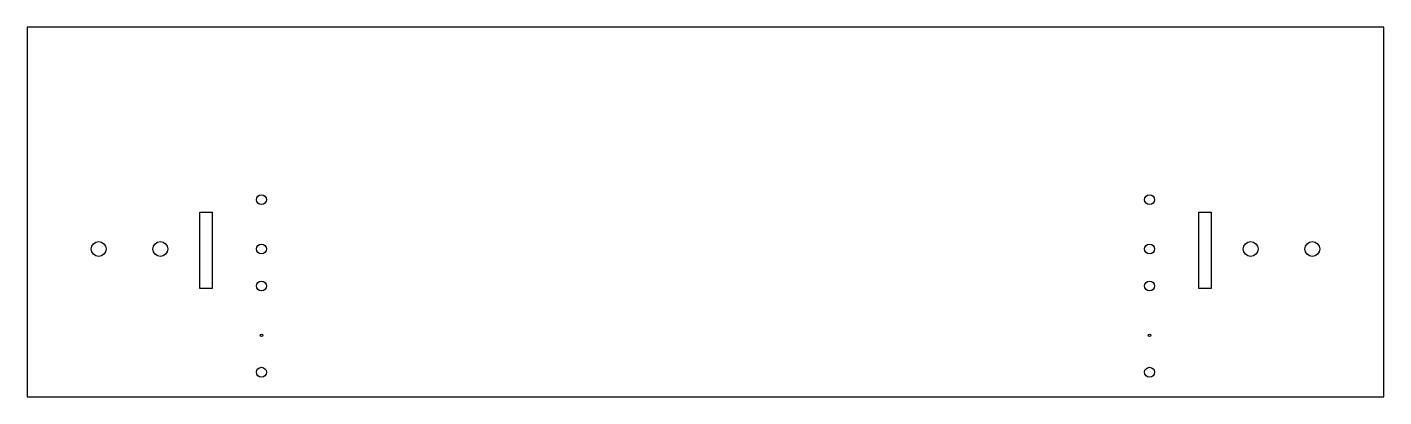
# Model space of a CAD drawing. Header units: millimetres. Extents: x -275 to 275, y 150 to 300.
import ezdxf

# ---------------------------------------------------------------- set-up
doc = ezdxf.new("R2010")
doc.units = ezdxf.units.MM
doc.header["$MEASUREMENT"] = 0

msp = doc.modelspace()

# ---------------------------------------------------------------- linework, layer by layer
for points in [[(-275, 300), (-275, 150), (275, 150), (275, 300)], [(-205, 225), (-200, 225), (-200, 194), (-205, 194)], [(205, 194), (200, 194), (200, 225), (205, 225)]]:
    msp.add_lwpolyline(points, close=True)
for centre, radius in [((-180, 230), 2), ((180, 230), 2), ((-246, 210), 3), ((-221, 210), 3), ((-180, 210), 2), ((180, 210), 2), ((221, 210), 3), ((246, 210), 3), ((-180, 195), 2), ((180, 195), 2), ((-180, 175), 0.5), ((180, 175), 0.5), ((-180, 160), 2), ((180, 160), 2)]:
    msp.add_circle(centre, radius)

doc.saveas('drawing.dxf')
